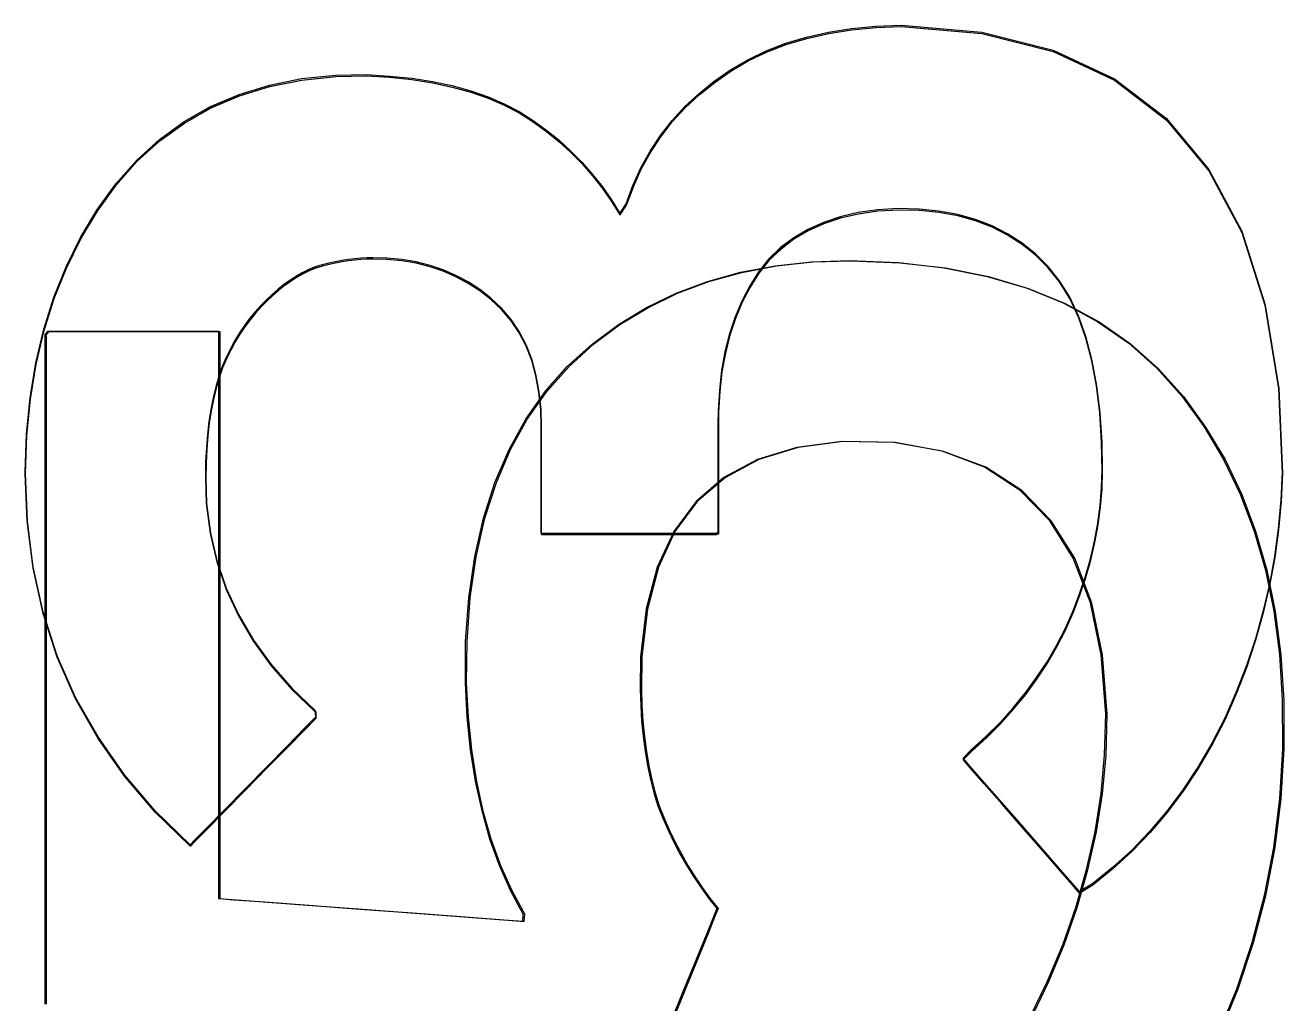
# Model space of a CAD drawing. Extents: x 1 to 47.7, y 0.2 to 35.
# Drawn here: x 34.6095 to 34.7099, y 15.5535 to 15.6315 of the extents above; entities that cross this region are included whole.
import ezdxf

# ---------------------------------------------------------------- set-up
doc = ezdxf.new("R2010")
doc.units = 0
doc.header["$MEASUREMENT"] = 0
for name, color, linetype in [('5_1___24__TARGET_LEDS___12', 7, 'CONTINUOUS'), ('6_2___8__INDEPENDENT_INPUT', 7, 'CONTINUOUS'), ('6_3___8__OPTOISO_INDEPENDE', 7, 'CONTINUOUS'), ('6_4___24__OPTOISO_INDEPEND', 7, 'CONTINUOUS'), ('6_5___8__INDEPENDENT_INPUT', 7, 'CONTINUOUS'), ('6_6___8__INDEPENDENT_INPUT', 7, 'CONTINUOUS'), ('6_7___8__OPTOISO_INDEPENDE', 7, 'CONTINUOUS'), ('6_8___8__OPTOISO_INDEPENDE', 7, 'CONTINUOUS')]:
    doc.layers.add(name, color=color, linetype=linetype)

msp = doc.modelspace()

# ---------------------------------------------------------------- linework, layer by layer
at = {"layer": '5_1___24__TARGET_LEDS___12'}
for points in [[(34.61121, 15.55345), (34.61121, 15.56022), (34.61121, 15.569), (34.61121, 15.57874), (34.61121, 15.58842), (34.61121, 15.59703), (34.61121, 15.60352), (34.61121, 15.60687), (34.61143, 15.60712), (34.61251, 15.60712), (34.61426, 15.60712), (34.61643, 15.60712), (34.61878, 15.60712), (34.62106, 15.60712), (34.62302, 15.60712), (34.62443, 15.60712), (34.62503, 15.60712), (34.62504, 15.60582), (34.62504, 15.60173), (34.62504, 15.59564), (34.62504, 15.58835), (34.62504, 15.58065), (34.62504, 15.57335), (34.62504, 15.56726), (34.62504, 15.56317), (34.62505, 15.56188), (34.62613, 15.56179), (34.62864, 15.56161), (34.63215, 15.56135), (34.63621, 15.56104), (34.6404, 15.56073), (34.64428, 15.56044), (34.64739, 15.56021), (34.64932, 15.56006), (34.64936, 15.56063), (34.64835, 15.5625), (34.64747, 15.5645), (34.6467, 15.56662), (34.64606, 15.56886), (34.64555, 15.57123), (34.64515, 15.57373), (34.64488, 15.57635), (34.64473, 15.57909), (34.64476, 15.58238), (34.64502, 15.58587), (34.6455, 15.58914), (34.64619, 15.59221), (34.6471, 15.59506), (34.64823, 15.59769), (34.64957, 15.60011), (34.65112, 15.60232), (34.6529, 15.60432), (34.65486, 15.6061), (34.65696, 15.60766), (34.65919, 15.60901), (34.66156, 15.61016), (34.66405, 15.61109), (34.66669, 15.61182), (34.66945, 15.61234), (34.67235, 15.61266), (34.67539, 15.61276), (34.67928, 15.6126), (34.68294, 15.61218), (34.68636, 15.61149), (34.68955, 15.61055), (34.69249, 15.60935), (34.6952, 15.60788), (34.69767, 15.60615), (34.69991, 15.60416), (34.70191, 15.60192), (34.70368, 15.59949), (34.70523, 15.59689), (34.70656, 15.59412), (34.70767, 15.59118), (34.70856, 15.58807), (34.70923, 15.58479), (34.70968, 15.58133), (34.70991, 15.57771), (34.70992, 15.57383), (34.70969, 15.56985), (34.7092, 15.56595), (34.70847, 15.56211), (34.70749, 15.55834), (34.70625, 15.55464), (34.70477, 15.55102)], [(34.68973, 15.55227), (34.69115, 15.55522), (34.69239, 15.55818), (34.69344, 15.56117), (34.6943, 15.56417), (34.69497, 15.5672), (34.69545, 15.57024), (34.69574, 15.5733), (34.69583, 15.5766), (34.69547, 15.58131), (34.6946, 15.58545), (34.69324, 15.58902), (34.69137, 15.59201), (34.68901, 15.59443), (34.68614, 15.59628), (34.68278, 15.59755), (34.67892, 15.59825), (34.67477, 15.59834), (34.67118, 15.59785), (34.66805, 15.59689), (34.66537, 15.59546), (34.66313, 15.59355), (34.66135, 15.59116), (34.66003, 15.5883), (34.65915, 15.58497), (34.65872, 15.58116), (34.65868, 15.57858), (34.65872, 15.57728), (34.6588, 15.57602), (34.65892, 15.5748), (34.65908, 15.57362), (34.65927, 15.57248), (34.65951, 15.57137), (34.65978, 15.5703), (34.66009, 15.56927), (34.66048, 15.56828), (34.66091, 15.56731), (34.66136, 15.56637), (34.66186, 15.56544), (34.66238, 15.56453), (34.66294, 15.56364), (34.66352, 15.56276), (34.66414, 15.56191), (34.66479, 15.56108), (34.66457, 15.56053), (34.66399, 15.55909), (34.66314, 15.55701), (34.66214, 15.55455), (34.6611, 15.552)]]:
    msp.add_lwpolyline(points, dxfattribs=at)
at = {"layer": '6_2___8__INDEPENDENT_INPUT'}
msp.add_lwpolyline([(34.67939, 15.63154), (34.68583, 15.63099), (34.69151, 15.62956), (34.69642, 15.62726), (34.70057, 15.62409), (34.70395, 15.62004), (34.70656, 15.61512), (34.70841, 15.60933), (34.70949, 15.60267), (34.7098, 15.59593), (34.70969, 15.59365), (34.70948, 15.59139), (34.70917, 15.58916), (34.70877, 15.58695), (34.70826, 15.58476), (34.70765, 15.58261), (34.70694, 15.58047), (34.70613, 15.57837), (34.70521, 15.57628), (34.70418, 15.57427), (34.70306, 15.57236), (34.70187, 15.57055), (34.70059, 15.56885), (34.69923, 15.56725), (34.69779, 15.56574), (34.69626, 15.56435), (34.69465, 15.56305), (34.69363, 15.56243), (34.69304, 15.56311), (34.69196, 15.56435), (34.69056, 15.56595), (34.68899, 15.56775), (34.68742, 15.56954), (34.68602, 15.57115), (34.68494, 15.57239), (34.68435, 15.57307), (34.68499, 15.57374), (34.68618, 15.57482), (34.68729, 15.57593), (34.68833, 15.57708), (34.6893, 15.57827), (34.6902, 15.5795), (34.69103, 15.58076), (34.69179, 15.58206), (34.69247, 15.5834), (34.69309, 15.58478), (34.69363, 15.58618), (34.6941, 15.58759), (34.6945, 15.58899), (34.69483, 15.5904), (34.69509, 15.59181), (34.69527, 15.59323), (34.69539, 15.59465), (34.69543, 15.59607), (34.69539, 15.5984), (34.69524, 15.60073), (34.69498, 15.60289), (34.69461, 15.60488), (34.69413, 15.6067), (34.69354, 15.60835), (34.69284, 15.60984), (34.69202, 15.61116), (34.69109, 15.61232), (34.69011, 15.6133), (34.68905, 15.61416), (34.68789, 15.61491), (34.68665, 15.61553), (34.68532, 15.61604), (34.68391, 15.61644), (34.68241, 15.61671), (34.68082, 15.61687), (34.67915, 15.61691), (34.67751, 15.61681), (34.67597, 15.61659), (34.67453, 15.61626), (34.67319, 15.61581), (34.67195, 15.61525), (34.67082, 15.61458), (34.66978, 15.6138), (34.66885, 15.6129), (34.66802, 15.61187), (34.66731, 15.61075), (34.66669, 15.60954), (34.66615, 15.60827), (34.6657, 15.60692), (34.66534, 15.6055), (34.66507, 15.604), (34.66489, 15.60244), (34.6648, 15.60079), (34.66478, 15.59976), (34.66478, 15.59921), (34.66478, 15.5982), (34.66478, 15.59688), (34.66478, 15.59541), (34.66478, 15.59395), (34.66478, 15.59263), (34.66478, 15.59162), (34.66478, 15.59107), (34.66461, 15.59101), (34.66361, 15.59101), (34.6619, 15.59101), (34.65975, 15.59101), (34.65739, 15.59101), (34.65506, 15.59101), (34.65301, 15.59101), (34.65148, 15.59101), (34.65072, 15.59101), (34.65068, 15.59117), (34.65068, 15.59186), (34.65068, 15.59296), (34.65068, 15.59431), (34.65068, 15.59577), (34.65068, 15.59719), (34.65068, 15.59842), (34.65068, 15.5993), (34.65068, 15.59969), (34.65064, 15.60097), (34.6505, 15.60237), (34.65026, 15.60368), (34.64992, 15.60491), (34.64947, 15.60605), (34.64892, 15.60711), (34.64827, 15.60808), (34.64752, 15.60897), (34.64666, 15.60977), (34.64578, 15.61046), (34.64485, 15.61106), (34.64388, 15.61158), (34.64286, 15.61202), (34.64181, 15.61238), (34.6407, 15.61266), (34.63956, 15.61285), (34.63837, 15.61297), (34.63725, 15.613), (34.63677, 15.61299), (34.63628, 15.61296), (34.63578, 15.61291), (34.63528, 15.61285), (34.63477, 15.61278), (34.63425, 15.61268), (34.63373, 15.61257), (34.6332, 15.61244), (34.63266, 15.61228), (34.63213, 15.61205), (34.63161, 15.61179), (34.63111, 15.6115), (34.63062, 15.61118), (34.63013, 15.61084), (34.62966, 15.61047), (34.62921, 15.61006), (34.62876, 15.60963), (34.62831, 15.60918), (34.62786, 15.60868), (34.62742, 15.60816), (34.62701, 15.6076), (34.62661, 15.60701), (34.62624, 15.60638), (34.62588, 15.60573), (34.62555, 15.60503), (34.62524, 15.60431), (34.62496, 15.60353), (34.62471, 15.60269), (34.6245, 15.60181), (34.62432, 15.60089), (34.62417, 15.59992), (34.62406, 15.5989), (34.62397, 15.59784), (34.62391, 15.59673), (34.62389, 15.59558), (34.62396, 15.5935), (34.62427, 15.59113), (34.62479, 15.58885), (34.62554, 15.58665), (34.62652, 15.58453), (34.62772, 15.58249), (34.62914, 15.58054), (34.63079, 15.57866), (34.63266, 15.57688), (34.63268, 15.57635), (34.63178, 15.57544), (34.63043, 15.57406), (34.6288, 15.5724), (34.62706, 15.57064), (34.62541, 15.56896), (34.624, 15.56753), (34.62303, 15.56654), (34.62267, 15.56617), (34.61989, 15.56888), (34.61744, 15.57175), (34.61533, 15.57477), (34.61354, 15.57793), (34.61207, 15.58125), (34.61094, 15.58472), (34.61014, 15.58834), (34.60966, 15.59211), (34.60951, 15.5959), (34.60962, 15.59892), (34.60991, 15.60183), (34.61037, 15.60462), (34.611, 15.60729), (34.6118, 15.60984), (34.61277, 15.61228), (34.61392, 15.6146), (34.61524, 15.6168), (34.61674, 15.61889), (34.61841, 15.62077), (34.62022, 15.62242), (34.62219, 15.62385), (34.62431, 15.62505), (34.62658, 15.62602), (34.629, 15.62676), (34.63156, 15.62728), (34.63428, 15.62757), (34.63673, 15.62761), (34.63858, 15.62749), (34.64035, 15.62731), (34.64201, 15.62705), (34.64358, 15.62672), (34.64506, 15.62631), (34.64644, 15.62583), (34.64773, 15.62528), (34.64892, 15.62465), (34.65003, 15.62394), (34.65109, 15.62317), (34.6521, 15.62236), (34.65305, 15.6215), (34.65394, 15.62059), (34.65478, 15.61964), (34.65556, 15.61864), (34.65629, 15.6176), (34.65696, 15.61652), (34.65747, 15.61729), (34.658, 15.61876), (34.65863, 15.62016), (34.65936, 15.62149), (34.66019, 15.62275), (34.66112, 15.62393), (34.66214, 15.62505), (34.66327, 15.6261), (34.66449, 15.62708), (34.66578, 15.62799), (34.66716, 15.62879), (34.66863, 15.6295), (34.6702, 15.6301), (34.67185, 15.63059), (34.6736, 15.63099), (34.67544, 15.63128), (34.67737, 15.63146)], close=True, dxfattribs=at)
at = {"layer": '6_3___8__OPTOISO_INDEPENDE'}
msp.add_lwpolyline([(34.67939, 15.63154), (34.68583, 15.63099), (34.69151, 15.62956), (34.69642, 15.62726), (34.70057, 15.62409), (34.70395, 15.62004), (34.70656, 15.61512), (34.70841, 15.60933), (34.70949, 15.60267), (34.7098, 15.59593), (34.70969, 15.59365), (34.70948, 15.59139), (34.70917, 15.58916), (34.70877, 15.58695), (34.70826, 15.58476), (34.70765, 15.58261), (34.70694, 15.58047), (34.70613, 15.57837), (34.70521, 15.57628), (34.70418, 15.57427), (34.70306, 15.57236), (34.70187, 15.57055), (34.70059, 15.56885), (34.69923, 15.56725), (34.69779, 15.56574), (34.69626, 15.56435), (34.69465, 15.56305), (34.69363, 15.56243), (34.69304, 15.56311), (34.69196, 15.56435), (34.69056, 15.56595), (34.68899, 15.56775), (34.68742, 15.56954), (34.68602, 15.57115), (34.68494, 15.57239), (34.68435, 15.57307), (34.68499, 15.57374), (34.68618, 15.57482), (34.68729, 15.57593), (34.68833, 15.57708), (34.6893, 15.57827), (34.6902, 15.5795), (34.69103, 15.58076), (34.69179, 15.58206), (34.69247, 15.5834), (34.69309, 15.58478), (34.69363, 15.58618), (34.6941, 15.58759), (34.6945, 15.58899), (34.69483, 15.5904), (34.69509, 15.59181), (34.69527, 15.59323), (34.69539, 15.59465), (34.69543, 15.59607), (34.69539, 15.5984), (34.69524, 15.60073), (34.69498, 15.60289), (34.69461, 15.60488), (34.69413, 15.6067), (34.69354, 15.60835), (34.69284, 15.60984), (34.69202, 15.61116), (34.69109, 15.61232), (34.69011, 15.6133), (34.68905, 15.61416), (34.68789, 15.61491), (34.68665, 15.61553), (34.68532, 15.61604), (34.68391, 15.61644), (34.68241, 15.61671), (34.68082, 15.61687), (34.67915, 15.61691), (34.67751, 15.61681), (34.67597, 15.61659), (34.67453, 15.61626), (34.67319, 15.61581), (34.67195, 15.61525), (34.67082, 15.61458), (34.66978, 15.6138), (34.66885, 15.6129), (34.66802, 15.61187), (34.66731, 15.61075), (34.66669, 15.60954), (34.66615, 15.60827), (34.6657, 15.60692), (34.66534, 15.6055), (34.66507, 15.604), (34.66489, 15.60244), (34.6648, 15.60079), (34.66478, 15.59976), (34.66478, 15.59921), (34.66478, 15.5982), (34.66478, 15.59688), (34.66478, 15.59541), (34.66478, 15.59395), (34.66478, 15.59263), (34.66478, 15.59162), (34.66478, 15.59107), (34.66461, 15.59101), (34.66361, 15.59101), (34.6619, 15.59101), (34.65975, 15.59101), (34.65739, 15.59101), (34.65506, 15.59101), (34.65301, 15.59101), (34.65148, 15.59101), (34.65072, 15.59101), (34.65068, 15.59117), (34.65068, 15.59186), (34.65068, 15.59296), (34.65068, 15.59431), (34.65068, 15.59577), (34.65068, 15.59719), (34.65068, 15.59842), (34.65068, 15.5993), (34.65068, 15.59969), (34.65064, 15.60097), (34.6505, 15.60237), (34.65026, 15.60368), (34.64992, 15.60491), (34.64947, 15.60605), (34.64892, 15.60711), (34.64827, 15.60808), (34.64752, 15.60897), (34.64666, 15.60977), (34.64578, 15.61046), (34.64485, 15.61106), (34.64388, 15.61158), (34.64286, 15.61202), (34.64181, 15.61238), (34.6407, 15.61266), (34.63956, 15.61285), (34.63837, 15.61297), (34.63725, 15.613), (34.63677, 15.61299), (34.63628, 15.61296), (34.63578, 15.61291), (34.63528, 15.61285), (34.63477, 15.61278), (34.63425, 15.61268), (34.63373, 15.61257), (34.6332, 15.61244), (34.63266, 15.61228), (34.63213, 15.61205), (34.63161, 15.61179), (34.63111, 15.6115), (34.63062, 15.61118), (34.63013, 15.61084), (34.62966, 15.61047), (34.62921, 15.61006), (34.62876, 15.60963), (34.62831, 15.60918), (34.62786, 15.60868), (34.62742, 15.60816), (34.62701, 15.6076), (34.62661, 15.60701), (34.62624, 15.60638), (34.62588, 15.60573), (34.62555, 15.60503), (34.62524, 15.60431), (34.62496, 15.60353), (34.62471, 15.60269), (34.6245, 15.60181), (34.62432, 15.60089), (34.62417, 15.59992), (34.62406, 15.5989), (34.62397, 15.59784), (34.62391, 15.59673), (34.62389, 15.59558), (34.62396, 15.5935), (34.62427, 15.59113), (34.62479, 15.58885), (34.62554, 15.58665), (34.62652, 15.58453), (34.62772, 15.58249), (34.62914, 15.58054), (34.63079, 15.57866), (34.63266, 15.57688), (34.63268, 15.57635), (34.63178, 15.57544), (34.63043, 15.57406), (34.6288, 15.5724), (34.62706, 15.57064), (34.62541, 15.56896), (34.624, 15.56753), (34.62303, 15.56654), (34.62267, 15.56617), (34.61989, 15.56888), (34.61744, 15.57175), (34.61533, 15.57477), (34.61354, 15.57793), (34.61207, 15.58125), (34.61094, 15.58472), (34.61014, 15.58834), (34.60966, 15.59211), (34.60951, 15.5959), (34.60962, 15.59892), (34.60991, 15.60183), (34.61037, 15.60462), (34.611, 15.60729), (34.6118, 15.60984), (34.61277, 15.61228), (34.61392, 15.6146), (34.61524, 15.6168), (34.61674, 15.61889), (34.61841, 15.62077), (34.62022, 15.62242), (34.62219, 15.62385), (34.62431, 15.62505), (34.62658, 15.62602), (34.629, 15.62676), (34.63156, 15.62728), (34.63428, 15.62757), (34.63673, 15.62761), (34.63858, 15.62749), (34.64035, 15.62731), (34.64201, 15.62705), (34.64358, 15.62672), (34.64506, 15.62631), (34.64644, 15.62583), (34.64773, 15.62528), (34.64892, 15.62465), (34.65003, 15.62394), (34.65109, 15.62317), (34.6521, 15.62236), (34.65305, 15.6215), (34.65394, 15.62059), (34.65478, 15.61964), (34.65556, 15.61864), (34.65629, 15.6176), (34.65696, 15.61652), (34.65747, 15.61729), (34.658, 15.61876), (34.65863, 15.62016), (34.65936, 15.62149), (34.66019, 15.62275), (34.66112, 15.62393), (34.66214, 15.62505), (34.66327, 15.6261), (34.66449, 15.62708), (34.66578, 15.62799), (34.66716, 15.62879), (34.66863, 15.6295), (34.6702, 15.6301), (34.67185, 15.63059), (34.6736, 15.63099), (34.67544, 15.63128), (34.67737, 15.63146)], close=True, dxfattribs=at)
at = {"layer": '6_4___24__OPTOISO_INDEPEND'}
for points in [[(34.6111, 15.55346), (34.6111, 15.56024), (34.6111, 15.56901), (34.6111, 15.57875), (34.6111, 15.58844), (34.6111, 15.59704), (34.6111, 15.60353), (34.6111, 15.60689), (34.61132, 15.60713), (34.6124, 15.60713), (34.61415, 15.60713), (34.61632, 15.60713), (34.61867, 15.60713), (34.62095, 15.60713), (34.62292, 15.60713), (34.62432, 15.60713), (34.62493, 15.60713), (34.62493, 15.60583), (34.62493, 15.60175), (34.62493, 15.59565), (34.62493, 15.58836), (34.62493, 15.58066), (34.62493, 15.57336), (34.62493, 15.56727), (34.62493, 15.56319), (34.62494, 15.56189), (34.62602, 15.56181), (34.62853, 15.56162), (34.63204, 15.56136), (34.6361, 15.56105), (34.64029, 15.56074), (34.64417, 15.56045), (34.64729, 15.56022), (34.64921, 15.56008), (34.64925, 15.56064), (34.64824, 15.56251), (34.64736, 15.56451), (34.64659, 15.56663), (34.64596, 15.56888), (34.64544, 15.57124), (34.64504, 15.57374), (34.64477, 15.57636), (34.64463, 15.5791), (34.64465, 15.58239), (34.64491, 15.58588), (34.64539, 15.58916), (34.64608, 15.59222), (34.64699, 15.59507), (34.64812, 15.59771), (34.64946, 15.60013), (34.65102, 15.60234), (34.65279, 15.60434), (34.65475, 15.60611), (34.65685, 15.60767), (34.65908, 15.60903), (34.66145, 15.61017), (34.66395, 15.61111), (34.66658, 15.61184), (34.66935, 15.61236), (34.67225, 15.61267), (34.67528, 15.61277), (34.67918, 15.61261), (34.68283, 15.61219), (34.68625, 15.61151), (34.68944, 15.61056), (34.69238, 15.60936), (34.69509, 15.60789), (34.69756, 15.60617), (34.6998, 15.60418), (34.7018, 15.60193), (34.70357, 15.5995), (34.70512, 15.5969), (34.70645, 15.59413), (34.70756, 15.59119), (34.70845, 15.58808), (34.70912, 15.5848), (34.70957, 15.58135), (34.7098, 15.57772), (34.70981, 15.57385), (34.70958, 15.56987), (34.70909, 15.56596), (34.70836, 15.56212), (34.70738, 15.55835), (34.70614, 15.55466), (34.70466, 15.55103)], [(34.68962, 15.55228), (34.69104, 15.55523), (34.69228, 15.5582), (34.69333, 15.56118), (34.69419, 15.56419), (34.69486, 15.56721), (34.69534, 15.57025), (34.69563, 15.57331), (34.69572, 15.57661), (34.69536, 15.58132), (34.69449, 15.58546), (34.69313, 15.58903), (34.69126, 15.59202), (34.6889, 15.59444), (34.68604, 15.59629), (34.68267, 15.59756), (34.67881, 15.59826), (34.67466, 15.59835), (34.67107, 15.59787), (34.66794, 15.59691), (34.66526, 15.59547), (34.66303, 15.59356), (34.66125, 15.59117), (34.65992, 15.58831), (34.65904, 15.58498), (34.65861, 15.58117), (34.65858, 15.57859), (34.65862, 15.57729), (34.65869, 15.57604), (34.65881, 15.57482), (34.65897, 15.57363), (34.65916, 15.57249), (34.6594, 15.57138), (34.65967, 15.57031), (34.65999, 15.56928), (34.66037, 15.56829), (34.6608, 15.56733), (34.66126, 15.56638), (34.66175, 15.56545), (34.66227, 15.56454), (34.66283, 15.56365), (34.66341, 15.56278), (34.66403, 15.56192), (34.66469, 15.56109), (34.66447, 15.56055), (34.66388, 15.5591), (34.66303, 15.55702), (34.66203, 15.55457), (34.66099, 15.55201)]]:
    msp.add_lwpolyline(points, dxfattribs=at)
at = {"layer": '6_5___8__INDEPENDENT_INPUT'}
msp.add_lwpolyline([(34.67939, 15.63144), (34.68583, 15.63088), (34.69151, 15.62945), (34.69642, 15.62715), (34.70057, 15.62398), (34.70395, 15.61993), (34.70656, 15.61501), (34.70841, 15.60922), (34.70949, 15.60256), (34.7098, 15.59582), (34.70969, 15.59354), (34.70948, 15.59128), (34.70917, 15.58905), (34.70877, 15.58684), (34.70826, 15.58466), (34.70765, 15.5825), (34.70694, 15.58037), (34.70613, 15.57826), (34.70521, 15.57617), (34.70418, 15.57416), (34.70306, 15.57225), (34.70187, 15.57044), (34.70059, 15.56874), (34.69923, 15.56714), (34.69779, 15.56564), (34.69626, 15.56424), (34.69465, 15.56294), (34.69363, 15.56232), (34.69304, 15.563), (34.69196, 15.56424), (34.69056, 15.56585), (34.68899, 15.56764), (34.68742, 15.56944), (34.68602, 15.57104), (34.68494, 15.57228), (34.68435, 15.57296), (34.68499, 15.57363), (34.68618, 15.57471), (34.68729, 15.57582), (34.68833, 15.57698), (34.6893, 15.57816), (34.6902, 15.57939), (34.69103, 15.58065), (34.69179, 15.58195), (34.69247, 15.58329), (34.69309, 15.58468), (34.69363, 15.58607), (34.6941, 15.58748), (34.6945, 15.58888), (34.69483, 15.59029), (34.69509, 15.5917), (34.69527, 15.59312), (34.69539, 15.59454), (34.69543, 15.59596), (34.69539, 15.59829), (34.69524, 15.60062), (34.69498, 15.60278), (34.69461, 15.60477), (34.69413, 15.60659), (34.69354, 15.60825), (34.69284, 15.60973), (34.69202, 15.61106), (34.69109, 15.61221), (34.69011, 15.61319), (34.68905, 15.61405), (34.68789, 15.6148), (34.68665, 15.61542), (34.68532, 15.61594), (34.68391, 15.61633), (34.68241, 15.61661), (34.68082, 15.61676), (34.67915, 15.6168), (34.67751, 15.6167), (34.67597, 15.61648), (34.67453, 15.61615), (34.67319, 15.61571), (34.67195, 15.61515), (34.67082, 15.61447), (34.66978, 15.61369), (34.66885, 15.61279), (34.66802, 15.61177), (34.66731, 15.61064), (34.66669, 15.60944), (34.66615, 15.60816), (34.6657, 15.60681), (34.66534, 15.60539), (34.66507, 15.6039), (34.66489, 15.60233), (34.6648, 15.60068), (34.66478, 15.59965), (34.66478, 15.5991), (34.66478, 15.59809), (34.66478, 15.59677), (34.66478, 15.59531), (34.66478, 15.59384), (34.66478, 15.59253), (34.66478, 15.59152), (34.66478, 15.59096), (34.66461, 15.5909), (34.66361, 15.5909), (34.6619, 15.5909), (34.65975, 15.5909), (34.65739, 15.5909), (34.65506, 15.5909), (34.65301, 15.5909), (34.65148, 15.5909), (34.65072, 15.5909), (34.65068, 15.59106), (34.65068, 15.59175), (34.65068, 15.59285), (34.65068, 15.5942), (34.65068, 15.59567), (34.65068, 15.59708), (34.65068, 15.59831), (34.65068, 15.59919), (34.65068, 15.59958), (34.65064, 15.60086), (34.6505, 15.60226), (34.65026, 15.60357), (34.64992, 15.6048), (34.64947, 15.60594), (34.64892, 15.607), (34.64827, 15.60797), (34.64752, 15.60886), (34.64666, 15.60966), (34.64578, 15.61035), (34.64485, 15.61095), (34.64388, 15.61148), (34.64286, 15.61192), (34.64181, 15.61227), (34.6407, 15.61255), (34.63956, 15.61275), (34.63837, 15.61286), (34.63725, 15.61289), (34.63677, 15.61288), (34.63628, 15.61285), (34.63578, 15.61281), (34.63528, 15.61274), (34.63477, 15.61267), (34.63425, 15.61257), (34.63373, 15.61246), (34.6332, 15.61233), (34.63266, 15.61217), (34.63213, 15.61194), (34.63161, 15.61168), (34.63111, 15.61139), (34.63062, 15.61108), (34.63013, 15.61073), (34.62966, 15.61036), (34.62921, 15.60996), (34.62876, 15.60953), (34.62831, 15.60907), (34.62786, 15.60858), (34.62742, 15.60805), (34.62701, 15.60749), (34.62661, 15.6069), (34.62624, 15.60628), (34.62588, 15.60562), (34.62555, 15.60492), (34.62524, 15.6042), (34.62496, 15.60342), (34.62471, 15.60258), (34.6245, 15.6017), (34.62432, 15.60078), (34.62417, 15.59981), (34.62406, 15.59879), (34.62397, 15.59773), (34.62391, 15.59662), (34.62389, 15.59547), (34.62396, 15.59339), (34.62427, 15.59103), (34.62479, 15.58874), (34.62554, 15.58654), (34.62652, 15.58442), (34.62772, 15.58238), (34.62914, 15.58043), (34.63079, 15.57856), (34.63266, 15.57677), (34.63268, 15.57624), (34.63178, 15.57533), (34.63043, 15.57396), (34.6288, 15.5723), (34.62706, 15.57053), (34.62541, 15.56885), (34.624, 15.56742), (34.62303, 15.56643), (34.62267, 15.56606), (34.61989, 15.56878), (34.61744, 15.57164), (34.61533, 15.57466), (34.61354, 15.57782), (34.61207, 15.58114), (34.61094, 15.58461), (34.61014, 15.58823), (34.60966, 15.592), (34.60951, 15.59579), (34.60962, 15.59882), (34.60991, 15.60172), (34.61037, 15.60451), (34.611, 15.60718), (34.6118, 15.60974), (34.61277, 15.61217), (34.61392, 15.61449), (34.61524, 15.6167), (34.61674, 15.61878), (34.61841, 15.62066), (34.62022, 15.62231), (34.62219, 15.62374), (34.62431, 15.62494), (34.62658, 15.62591), (34.629, 15.62666), (34.63156, 15.62717), (34.63428, 15.62746), (34.63673, 15.6275), (34.63858, 15.62739), (34.64035, 15.6272), (34.64201, 15.62694), (34.64358, 15.62661), (34.64506, 15.6262), (34.64644, 15.62572), (34.64773, 15.62517), (34.64892, 15.62454), (34.65003, 15.62383), (34.65109, 15.62306), (34.6521, 15.62225), (34.65305, 15.62139), (34.65394, 15.62048), (34.65478, 15.61953), (34.65556, 15.61853), (34.65629, 15.61749), (34.65696, 15.61641), (34.65747, 15.61718), (34.658, 15.61865), (34.65863, 15.62005), (34.65936, 15.62138), (34.66019, 15.62264), (34.66112, 15.62383), (34.66214, 15.62494), (34.66327, 15.62599), (34.66449, 15.62697), (34.66578, 15.62788), (34.66716, 15.62869), (34.66863, 15.62939), (34.6702, 15.62999), (34.67185, 15.63049), (34.6736, 15.63088), (34.67544, 15.63117), (34.67737, 15.63135)], close=True, dxfattribs=at)
at = {"layer": '6_6___8__INDEPENDENT_INPUT'}
msp.add_lwpolyline([(34.67939, 15.63154), (34.68583, 15.63099), (34.69151, 15.62956), (34.69642, 15.62726), (34.70057, 15.62409), (34.70395, 15.62004), (34.70656, 15.61512), (34.70841, 15.60933), (34.70949, 15.60267), (34.7098, 15.59593), (34.70969, 15.59365), (34.70948, 15.59139), (34.70917, 15.58916), (34.70877, 15.58695), (34.70826, 15.58476), (34.70765, 15.58261), (34.70694, 15.58047), (34.70613, 15.57837), (34.70521, 15.57628), (34.70418, 15.57427), (34.70306, 15.57236), (34.70187, 15.57055), (34.70059, 15.56885), (34.69923, 15.56725), (34.69779, 15.56574), (34.69626, 15.56435), (34.69465, 15.56305), (34.69363, 15.56243), (34.69304, 15.56311), (34.69196, 15.56435), (34.69056, 15.56595), (34.68899, 15.56775), (34.68742, 15.56954), (34.68602, 15.57115), (34.68494, 15.57239), (34.68435, 15.57307), (34.68499, 15.57374), (34.68618, 15.57482), (34.68729, 15.57593), (34.68833, 15.57708), (34.6893, 15.57827), (34.6902, 15.5795), (34.69103, 15.58076), (34.69179, 15.58206), (34.69247, 15.5834), (34.69309, 15.58478), (34.69363, 15.58618), (34.6941, 15.58759), (34.6945, 15.58899), (34.69483, 15.5904), (34.69509, 15.59181), (34.69527, 15.59323), (34.69539, 15.59465), (34.69543, 15.59607), (34.69539, 15.5984), (34.69524, 15.60073), (34.69498, 15.60289), (34.69461, 15.60488), (34.69413, 15.6067), (34.69354, 15.60835), (34.69284, 15.60984), (34.69202, 15.61116), (34.69109, 15.61232), (34.69011, 15.6133), (34.68905, 15.61416), (34.68789, 15.61491), (34.68665, 15.61553), (34.68532, 15.61604), (34.68391, 15.61644), (34.68241, 15.61671), (34.68082, 15.61687), (34.67915, 15.61691), (34.67751, 15.61681), (34.67597, 15.61659), (34.67453, 15.61626), (34.67319, 15.61581), (34.67195, 15.61525), (34.67082, 15.61458), (34.66978, 15.6138), (34.66885, 15.6129), (34.66802, 15.61187), (34.66731, 15.61075), (34.66669, 15.60954), (34.66615, 15.60827), (34.6657, 15.60692), (34.66534, 15.6055), (34.66507, 15.604), (34.66489, 15.60244), (34.6648, 15.60079), (34.66478, 15.59976), (34.66478, 15.59921), (34.66478, 15.5982), (34.66478, 15.59688), (34.66478, 15.59541), (34.66478, 15.59395), (34.66478, 15.59263), (34.66478, 15.59162), (34.66478, 15.59107), (34.66461, 15.59101), (34.66361, 15.59101), (34.6619, 15.59101), (34.65975, 15.59101), (34.65739, 15.59101), (34.65506, 15.59101), (34.65301, 15.59101), (34.65148, 15.59101), (34.65072, 15.59101), (34.65068, 15.59117), (34.65068, 15.59186), (34.65068, 15.59296), (34.65068, 15.59431), (34.65068, 15.59577), (34.65068, 15.59719), (34.65068, 15.59842), (34.65068, 15.5993), (34.65068, 15.59969), (34.65064, 15.60097), (34.6505, 15.60237), (34.65026, 15.60368), (34.64992, 15.60491), (34.64947, 15.60605), (34.64892, 15.60711), (34.64827, 15.60808), (34.64752, 15.60897), (34.64666, 15.60977), (34.64578, 15.61046), (34.64485, 15.61106), (34.64388, 15.61158), (34.64286, 15.61202), (34.64181, 15.61238), (34.6407, 15.61266), (34.63956, 15.61285), (34.63837, 15.61297), (34.63725, 15.613), (34.63677, 15.61299), (34.63628, 15.61296), (34.63578, 15.61291), (34.63528, 15.61285), (34.63477, 15.61278), (34.63425, 15.61268), (34.63373, 15.61257), (34.6332, 15.61244), (34.63266, 15.61228), (34.63213, 15.61205), (34.63161, 15.61179), (34.63111, 15.6115), (34.63062, 15.61118), (34.63013, 15.61084), (34.62966, 15.61047), (34.62921, 15.61006), (34.62876, 15.60963), (34.62831, 15.60918), (34.62786, 15.60868), (34.62742, 15.60816), (34.62701, 15.6076), (34.62661, 15.60701), (34.62624, 15.60638), (34.62588, 15.60573), (34.62555, 15.60503), (34.62524, 15.60431), (34.62496, 15.60353), (34.62471, 15.60269), (34.6245, 15.60181), (34.62432, 15.60089), (34.62417, 15.59992), (34.62406, 15.5989), (34.62397, 15.59784), (34.62391, 15.59673), (34.62389, 15.59558), (34.62396, 15.5935), (34.62427, 15.59113), (34.62479, 15.58885), (34.62554, 15.58665), (34.62652, 15.58453), (34.62772, 15.58249), (34.62914, 15.58054), (34.63079, 15.57866), (34.63266, 15.57688), (34.63268, 15.57635), (34.63178, 15.57544), (34.63043, 15.57406), (34.6288, 15.5724), (34.62706, 15.57064), (34.62541, 15.56896), (34.624, 15.56753), (34.62303, 15.56654), (34.62267, 15.56617), (34.61989, 15.56888), (34.61744, 15.57175), (34.61533, 15.57477), (34.61354, 15.57793), (34.61207, 15.58125), (34.61094, 15.58472), (34.61014, 15.58834), (34.60966, 15.59211), (34.60951, 15.5959), (34.60962, 15.59892), (34.60991, 15.60183), (34.61037, 15.60462), (34.611, 15.60729), (34.6118, 15.60984), (34.61277, 15.61228), (34.61392, 15.6146), (34.61524, 15.6168), (34.61674, 15.61889), (34.61841, 15.62077), (34.62022, 15.62242), (34.62219, 15.62385), (34.62431, 15.62505), (34.62658, 15.62602), (34.629, 15.62676), (34.63156, 15.62728), (34.63428, 15.62757), (34.63673, 15.62761), (34.63858, 15.62749), (34.64035, 15.62731), (34.64201, 15.62705), (34.64358, 15.62672), (34.64506, 15.62631), (34.64644, 15.62583), (34.64773, 15.62528), (34.64892, 15.62465), (34.65003, 15.62394), (34.65109, 15.62317), (34.6521, 15.62236), (34.65305, 15.6215), (34.65394, 15.62059), (34.65478, 15.61964), (34.65556, 15.61864), (34.65629, 15.6176), (34.65696, 15.61652), (34.65747, 15.61729), (34.658, 15.61876), (34.65863, 15.62016), (34.65936, 15.62149), (34.66019, 15.62275), (34.66112, 15.62393), (34.66214, 15.62505), (34.66327, 15.6261), (34.66449, 15.62708), (34.66578, 15.62799), (34.66716, 15.62879), (34.66863, 15.6295), (34.6702, 15.6301), (34.67185, 15.63059), (34.6736, 15.63099), (34.67544, 15.63128), (34.67737, 15.63146)], close=True, dxfattribs=at)
at = {"layer": '6_7___8__OPTOISO_INDEPENDE'}
msp.add_lwpolyline([(34.67939, 15.63154), (34.68583, 15.63099), (34.69151, 15.62956), (34.69642, 15.62726), (34.70057, 15.62409), (34.70395, 15.62004), (34.70656, 15.61512), (34.70841, 15.60933), (34.70949, 15.60267), (34.7098, 15.59593), (34.70969, 15.59365), (34.70948, 15.59139), (34.70917, 15.58916), (34.70877, 15.58695), (34.70826, 15.58476), (34.70765, 15.58261), (34.70694, 15.58047), (34.70613, 15.57837), (34.70521, 15.57628), (34.70418, 15.57427), (34.70306, 15.57236), (34.70187, 15.57055), (34.70059, 15.56885), (34.69923, 15.56725), (34.69779, 15.56574), (34.69626, 15.56435), (34.69465, 15.56305), (34.69363, 15.56243), (34.69304, 15.56311), (34.69196, 15.56435), (34.69056, 15.56595), (34.68899, 15.56775), (34.68742, 15.56954), (34.68602, 15.57115), (34.68494, 15.57239), (34.68435, 15.57307), (34.68499, 15.57374), (34.68618, 15.57482), (34.68729, 15.57593), (34.68833, 15.57708), (34.6893, 15.57827), (34.6902, 15.5795), (34.69103, 15.58076), (34.69179, 15.58206), (34.69247, 15.5834), (34.69309, 15.58478), (34.69363, 15.58618), (34.6941, 15.58759), (34.6945, 15.58899), (34.69483, 15.5904), (34.69509, 15.59181), (34.69527, 15.59323), (34.69539, 15.59465), (34.69543, 15.59607), (34.69539, 15.5984), (34.69524, 15.60073), (34.69498, 15.60289), (34.69461, 15.60488), (34.69413, 15.6067), (34.69354, 15.60835), (34.69284, 15.60984), (34.69202, 15.61116), (34.69109, 15.61232), (34.69011, 15.6133), (34.68905, 15.61416), (34.68789, 15.61491), (34.68665, 15.61553), (34.68532, 15.61604), (34.68391, 15.61644), (34.68241, 15.61671), (34.68082, 15.61687), (34.67915, 15.61691), (34.67751, 15.61681), (34.67597, 15.61659), (34.67453, 15.61626), (34.67319, 15.61581), (34.67195, 15.61525), (34.67082, 15.61458), (34.66978, 15.6138), (34.66885, 15.6129), (34.66802, 15.61187), (34.66731, 15.61075), (34.66669, 15.60954), (34.66615, 15.60827), (34.6657, 15.60692), (34.66534, 15.6055), (34.66507, 15.604), (34.66489, 15.60244), (34.6648, 15.60079), (34.66478, 15.59976), (34.66478, 15.59921), (34.66478, 15.5982), (34.66478, 15.59688), (34.66478, 15.59541), (34.66478, 15.59395), (34.66478, 15.59263), (34.66478, 15.59162), (34.66478, 15.59107), (34.66461, 15.59101), (34.66361, 15.59101), (34.6619, 15.59101), (34.65975, 15.59101), (34.65739, 15.59101), (34.65506, 15.59101), (34.65301, 15.59101), (34.65148, 15.59101), (34.65072, 15.59101), (34.65068, 15.59117), (34.65068, 15.59186), (34.65068, 15.59296), (34.65068, 15.59431), (34.65068, 15.59577), (34.65068, 15.59719), (34.65068, 15.59842), (34.65068, 15.5993), (34.65068, 15.59969), (34.65064, 15.60097), (34.6505, 15.60237), (34.65026, 15.60368), (34.64992, 15.60491), (34.64947, 15.60605), (34.64892, 15.60711), (34.64827, 15.60808), (34.64752, 15.60897), (34.64666, 15.60977), (34.64578, 15.61046), (34.64485, 15.61106), (34.64388, 15.61158), (34.64286, 15.61202), (34.64181, 15.61238), (34.6407, 15.61266), (34.63956, 15.61285), (34.63837, 15.61297), (34.63725, 15.613), (34.63677, 15.61299), (34.63628, 15.61296), (34.63578, 15.61291), (34.63528, 15.61285), (34.63477, 15.61278), (34.63425, 15.61268), (34.63373, 15.61257), (34.6332, 15.61244), (34.63266, 15.61228), (34.63213, 15.61205), (34.63161, 15.61179), (34.63111, 15.6115), (34.63062, 15.61118), (34.63013, 15.61084), (34.62966, 15.61047), (34.62921, 15.61006), (34.62876, 15.60963), (34.62831, 15.60918), (34.62786, 15.60868), (34.62742, 15.60816), (34.62701, 15.6076), (34.62661, 15.60701), (34.62624, 15.60638), (34.62588, 15.60573), (34.62555, 15.60503), (34.62524, 15.60431), (34.62496, 15.60353), (34.62471, 15.60269), (34.6245, 15.60181), (34.62432, 15.60089), (34.62417, 15.59992), (34.62406, 15.5989), (34.62397, 15.59784), (34.62391, 15.59673), (34.62389, 15.59558), (34.62396, 15.5935), (34.62427, 15.59113), (34.62479, 15.58885), (34.62554, 15.58665), (34.62652, 15.58453), (34.62772, 15.58249), (34.62914, 15.58054), (34.63079, 15.57866), (34.63266, 15.57688), (34.63268, 15.57635), (34.63178, 15.57544), (34.63043, 15.57406), (34.6288, 15.5724), (34.62706, 15.57064), (34.62541, 15.56896), (34.624, 15.56753), (34.62303, 15.56654), (34.62267, 15.56617), (34.61989, 15.56888), (34.61744, 15.57175), (34.61533, 15.57477), (34.61354, 15.57793), (34.61207, 15.58125), (34.61094, 15.58472), (34.61014, 15.58834), (34.60966, 15.59211), (34.60951, 15.5959), (34.60962, 15.59892), (34.60991, 15.60183), (34.61037, 15.60462), (34.611, 15.60729), (34.6118, 15.60984), (34.61277, 15.61228), (34.61392, 15.6146), (34.61524, 15.6168), (34.61674, 15.61889), (34.61841, 15.62077), (34.62022, 15.62242), (34.62219, 15.62385), (34.62431, 15.62505), (34.62658, 15.62602), (34.629, 15.62676), (34.63156, 15.62728), (34.63428, 15.62757), (34.63673, 15.62761), (34.63858, 15.62749), (34.64035, 15.62731), (34.64201, 15.62705), (34.64358, 15.62672), (34.64506, 15.62631), (34.64644, 15.62583), (34.64773, 15.62528), (34.64892, 15.62465), (34.65003, 15.62394), (34.65109, 15.62317), (34.6521, 15.62236), (34.65305, 15.6215), (34.65394, 15.62059), (34.65478, 15.61964), (34.65556, 15.61864), (34.65629, 15.6176), (34.65696, 15.61652), (34.65747, 15.61729), (34.658, 15.61876), (34.65863, 15.62016), (34.65936, 15.62149), (34.66019, 15.62275), (34.66112, 15.62393), (34.66214, 15.62505), (34.66327, 15.6261), (34.66449, 15.62708), (34.66578, 15.62799), (34.66716, 15.62879), (34.66863, 15.6295), (34.6702, 15.6301), (34.67185, 15.63059), (34.6736, 15.63099), (34.67544, 15.63128), (34.67737, 15.63146)], close=True, dxfattribs=at)
at = {"layer": '6_8___8__OPTOISO_INDEPENDE'}
msp.add_lwpolyline([(34.67942, 15.63144), (34.68586, 15.63088), (34.69154, 15.62945), (34.69645, 15.62715), (34.70059, 15.62398), (34.70397, 15.61993), (34.70659, 15.61501), (34.70843, 15.60922), (34.70952, 15.60256), (34.70983, 15.59582), (34.70972, 15.59354), (34.70951, 15.59128), (34.7092, 15.58905), (34.70879, 15.58684), (34.70828, 15.58466), (34.70767, 15.5825), (34.70696, 15.58037), (34.70615, 15.57826), (34.70523, 15.57617), (34.7042, 15.57416), (34.70309, 15.57225), (34.70189, 15.57044), (34.70062, 15.56874), (34.69926, 15.56714), (34.69781, 15.56564), (34.69629, 15.56424), (34.69468, 15.56294), (34.69366, 15.56232), (34.69307, 15.563), (34.69199, 15.56424), (34.69059, 15.56585), (34.68902, 15.56764), (34.68745, 15.56944), (34.68605, 15.57104), (34.68497, 15.57228), (34.68438, 15.57296), (34.68502, 15.57363), (34.6862, 15.57471), (34.68732, 15.57582), (34.68836, 15.57698), (34.68933, 15.57816), (34.69023, 15.57939), (34.69106, 15.58065), (34.69181, 15.58195), (34.6925, 15.58329), (34.69311, 15.58468), (34.69366, 15.58607), (34.69413, 15.58748), (34.69453, 15.58888), (34.69485, 15.59029), (34.69511, 15.5917), (34.6953, 15.59312), (34.69542, 15.59454), (34.69546, 15.59596), (34.69542, 15.59829), (34.69527, 15.60062), (34.69501, 15.60278), (34.69464, 15.60477), (34.69416, 15.60659), (34.69357, 15.60825), (34.69286, 15.60973), (34.69205, 15.61106), (34.69112, 15.61221), (34.69014, 15.61319), (34.68907, 15.61405), (34.68792, 15.6148), (34.68668, 15.61542), (34.68535, 15.61594), (34.68393, 15.61633), (34.68243, 15.61661), (34.68085, 15.61676), (34.67917, 15.6168), (34.67753, 15.6167), (34.67599, 15.61648), (34.67456, 15.61615), (34.67322, 15.61571), (34.67198, 15.61515), (34.67084, 15.61447), (34.66981, 15.61369), (34.66887, 15.61279), (34.66805, 15.61177), (34.66734, 15.61064), (34.66671, 15.60944), (34.66618, 15.60816), (34.66573, 15.60681), (34.66537, 15.60539), (34.6651, 15.6039), (34.66492, 15.60233), (34.66482, 15.60068), (34.66481, 15.59965), (34.66481, 15.5991), (34.66481, 15.59809), (34.66481, 15.59677), (34.66481, 15.59531), (34.66481, 15.59384), (34.66481, 15.59253), (34.66481, 15.59152), (34.66481, 15.59096), (34.66464, 15.5909), (34.66363, 15.5909), (34.66193, 15.5909), (34.65978, 15.5909), (34.65741, 15.5909), (34.65509, 15.5909), (34.65304, 15.5909), (34.65151, 15.5909), (34.65075, 15.5909), (34.6507, 15.59106), (34.6507, 15.59175), (34.6507, 15.59285), (34.6507, 15.5942), (34.6507, 15.59567), (34.6507, 15.59708), (34.6507, 15.59831), (34.6507, 15.59919), (34.6507, 15.59958), (34.65067, 15.60086), (34.65053, 15.60226), (34.65029, 15.60357), (34.64994, 15.6048), (34.6495, 15.60594), (34.64895, 15.607), (34.6483, 15.60797), (34.64755, 15.60886), (34.64669, 15.60966), (34.6458, 15.61035), (34.64488, 15.61095), (34.6439, 15.61148), (34.64289, 15.61192), (34.64183, 15.61227), (34.64073, 15.61255), (34.63959, 15.61275), (34.6384, 15.61286), (34.63727, 15.61289), (34.63679, 15.61288), (34.6363, 15.61285), (34.63581, 15.61281), (34.63531, 15.61274), (34.6348, 15.61267), (34.63428, 15.61257), (34.63376, 15.61246), (34.63322, 15.61233), (34.63269, 15.61217), (34.63216, 15.61194), (34.63164, 15.61168), (34.63114, 15.61139), (34.63064, 15.61108), (34.63016, 15.61073), (34.62969, 15.61036), (34.62923, 15.60996), (34.62879, 15.60953), (34.62834, 15.60907), (34.62788, 15.60858), (34.62745, 15.60805), (34.62703, 15.60749), (34.62664, 15.6069), (34.62626, 15.60628), (34.62591, 15.60562), (34.62558, 15.60492), (34.62526, 15.6042), (34.62498, 15.60342), (34.62474, 15.60258), (34.62453, 15.6017), (34.62435, 15.60078), (34.6242, 15.59981), (34.62408, 15.59879), (34.624, 15.59773), (34.62394, 15.59662), (34.62392, 15.59547), (34.62399, 15.59339), (34.62429, 15.59103), (34.62482, 15.58874), (34.62557, 15.58654), (34.62654, 15.58442), (34.62774, 15.58238), (34.62917, 15.58043), (34.63082, 15.57856), (34.63269, 15.57677), (34.63271, 15.57624), (34.63181, 15.57533), (34.63046, 15.57396), (34.62882, 15.5723), (34.62709, 15.57053), (34.62543, 15.56885), (34.62403, 15.56742), (34.62306, 15.56643), (34.62269, 15.56606), (34.61992, 15.56878), (34.61747, 15.57164), (34.61535, 15.57466), (34.61356, 15.57782), (34.6121, 15.58114), (34.61097, 15.58461), (34.61016, 15.58823), (34.60969, 15.592), (34.60954, 15.59579), (34.60965, 15.59882), (34.60994, 15.60172), (34.61039, 15.60451), (34.61102, 15.60718), (34.61183, 15.60974), (34.6128, 15.61217), (34.61395, 15.61449), (34.61527, 15.6167), (34.61677, 15.61878), (34.61843, 15.62066), (34.62025, 15.62231), (34.62222, 15.62374), (34.62434, 15.62494), (34.6266, 15.62591), (34.62902, 15.62666), (34.63159, 15.62717), (34.63431, 15.62746), (34.63676, 15.6275), (34.63861, 15.62739), (34.64037, 15.6272), (34.64204, 15.62694), (34.64361, 15.62661), (34.64509, 15.6262), (34.64647, 15.62572), (34.64776, 15.62517), (34.64895, 15.62454), (34.65006, 15.62383), (34.65112, 15.62306), (34.65213, 15.62225), (34.65307, 15.62139), (34.65397, 15.62048), (34.65481, 15.61953), (34.65559, 15.61853), (34.65632, 15.61749), (34.65699, 15.61641), (34.65749, 15.61718), (34.65803, 15.61865), (34.65866, 15.62005), (34.65939, 15.62138), (34.66022, 15.62264), (34.66114, 15.62383), (34.66217, 15.62494), (34.66329, 15.62599), (34.66452, 15.62697), (34.66581, 15.62788), (34.66719, 15.62869), (34.66866, 15.62939), (34.67022, 15.62999), (34.67188, 15.63049), (34.67363, 15.63088), (34.67546, 15.63117), (34.67739, 15.63135)], close=True, dxfattribs=at)

doc.saveas('drawing.dxf')
